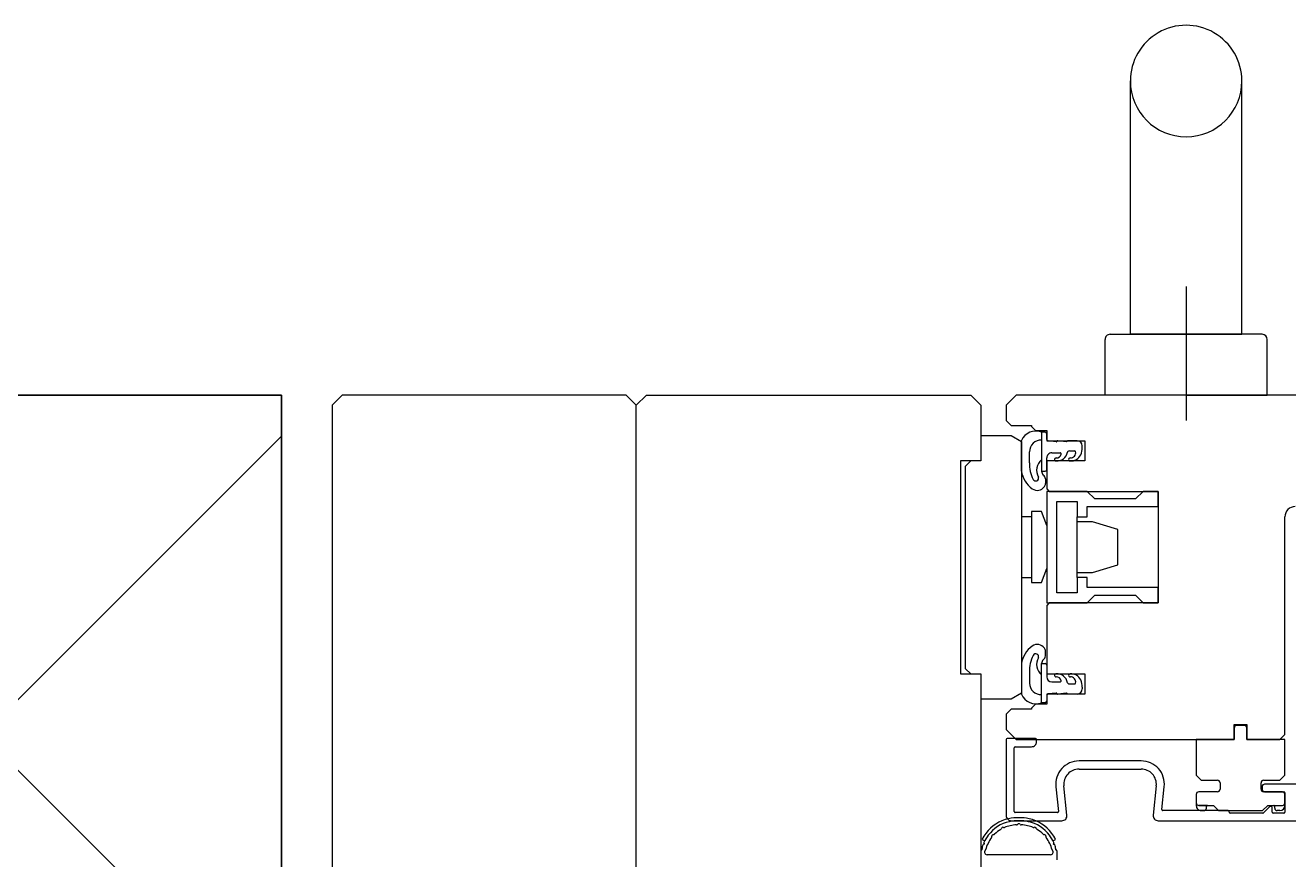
# Model space of a CAD drawing. Header units: centimetres. Extents: x 0.3 to 84.3, y 0.3 to 59.7.
# Drawn here: x 38.2789 to 38.7775, y 19.9506 to 20.28 of the extents above; entities that cross this region are included whole.
import ezdxf

# ---------------------------------------------------------------- set-up
doc = ezdxf.new("R2010")
doc.units = ezdxf.units.CM
doc.linetypes.add('AUSGEZOGEN', pattern=[0])
doc.layers.add('Fenster', color=7, linetype='AUSGEZOGEN', lineweight=35)
doc.layers.add('Wand Beton bewehrt', color=7, linetype='AUSGEZOGEN', lineweight=35)

msp = doc.modelspace()

# ---------------------------------------------------------------- linework, layer by layer
at = {"layer": 'Fenster', "color": 7, "linetype": 'AUSGEZOGEN', "lineweight": 25}
for p, q in [((38.71499839872321, 20.15799996971528), (38.71499822478279, 20.25799996747997)), ((38.75899839773967, 20.15800004624912), (38.75899822379926, 20.25800004401377)), ((38.73699836530628, 20.17692899420058), (38.73699845737119, 20.12400001403462)), ((38.70499844069244, 20.13399995831979), (38.70499840242557, 20.15599995782805)), ((38.70699839890204, 20.15799996126216), (38.73699839823141, 20.15800001344428)), ((38.73699839823141, 20.15800001344428), (38.71499839872321, 20.15799997517739)), ((38.76699839756084, 20.15800006562641), (38.73699839823141, 20.15800001344428)), ((38.73699839823141, 20.15800001344428), (38.75899839773967, 20.15800005171118)), ((38.76899843926182, 20.13400006964167), (38.76899840099495, 20.15600006914993)), ((38.3999991483987, 20.12999975351268), (38.40399915526688, 20.13399974646564)), ((38.51599844813332, 20.13399974344052), (38.40399887272676, 20.13399946392647)), ((38.51999845197648, 20.12999975351268), (38.51599844510826, 20.13399974646564)), ((38.51999845197648, 20.12999975351268), (38.52399844492945, 20.13399976038082)), ((38.52399844492945, 20.13399976038082), (38.65199844206819, 20.13399998302457)), ((38.65199844206819, 20.13399998302457), (38.65599844893641, 20.12999999007161)), ((38.669998441665, 20.13399989726208), (38.66599844871202, 20.12999989039386)), ((38.81199843797213, 20.13400014436311), (38.669998441665, 20.13399989726208)), ((38.73699843997713, 20.13400001398077), (38.70499844069244, 20.13399995831979)), ((38.73699843997713, 20.13400001398077), (38.76899843926182, 20.13400006964167)), ((38.39999914839866, 20.12999975351268), (38.39999914839866, 19.91199937919423)), ((38.51999883116661, 19.91199975838568), (38.51999845197648, 20.12999975351268)), ((38.65599844893641, 20.12999999007161), (38.65599848720328, 20.1079999905634)), ((38.66599844871202, 20.12999989039386), (38.66599845914843, 20.12399989052802)), ((38.66599845914843, 20.12399989052802), (38.66799846258255, 20.12199989405149)), ((38.66799846258255, 20.12199989405149), (38.67599846192079, 20.12199990796676)), ((38.67599846192079, 20.12199990796676), (38.67599846261655, 20.12159990797568)), ((38.67599846261655, 20.12159990797568), (38.67759846536384, 20.11999991079452)), ((38.67759846536384, 20.11999991079452), (38.68199846526545, 20.11999991844792)), ((38.68139846632251, 20.11939991741761), (38.67999846635382, 20.11939991498253)), ((38.67999846635382, 20.11939991498253), (38.68000008204561, 20.1039999153295)), ((38.67999846635382, 20.11939991498253), (38.67999849314065, 20.10399991532668)), ((38.68199846526545, 20.11999991844792), (38.68199847222309, 20.11599991853732)), ((38.68199847128158, 20.11654121139332), (38.68199846735273, 20.11879991847468)), ((38.6559984698102, 20.11799999033988), (38.66799846954197, 20.11800001121274)), ((38.66799846954197, 20.11800001121274), (38.67199847346953, 20.11569061714518)), ((38.67199849382627, 20.10398735390841), (38.67199847288641, 20.11602585554279)), ((38.67199847346953, 20.11569061714518), (38.67199864633361, 20.01630942152019)), ((38.67999847191993, 20.11619991505399), (38.67999848541589, 20.10844095708858)), ((38.68199847222309, 20.11599991853732), (38.6969984718878, 20.11599994462831)), ((38.68575537678888, 20.11560008883098), (38.68253465218157, 20.11594461616119)), ((38.68975537669945, 20.11560009578862), (38.6863209723409, 20.11599983780584)), ((38.69402085730844, 20.11600004577909), (38.69031767825157, 20.11599982667776)), ((38.69602173074145, 20.11331076345951), (38.69602097560254, 20.11400004930279)), ((38.6969984718878, 20.11599994462831), (38.69699848580304, 20.10799994480717)), ((38.67519848798568, 20.10730405870686), (38.67519848040029, 20.11166495990783)), ((38.68199849205228, 20.10459991879211), (38.68199848405117, 20.10919983043928)), ((38.68399848052768, 20.11119983387335), (38.68730781666798, 20.11119983962963)), ((38.69096772711462, 20.11199984597788), (38.69300549194517, 20.11199984952237)), ((38.65599848720328, 20.1079999905634), (38.64799848738215, 20.10799997664817)), ((38.64799848738215, 20.10799997664817), (38.64799863349211, 20.02399997852586)), ((38.64999849081717, 20.10599998017165), (38.65199848729368, 20.10799998360581)), ((38.64999862996954, 20.02599998195993), (38.64999849081717, 20.10599998017165)), ((38.67999849314065, 20.10399991532668), (38.68139849310934, 20.1039999177619)), ((38.69699848580304, 20.10799994480717), (38.68199848613831, 20.10799991871614)), ((38.68199848613831, 20.10799991871614), (38.68199850527175, 20.09699991896201)), ((38.68150431619497, 20.10096941258266), (38.68150431943308, 20.09911072647019)), ((38.68199850527175, 20.09699991896201), (38.68299850698883, 20.09599992072377)), ((38.69799850665352, 20.09599994681485), (38.68199850701117, 20.09599991898436)), ((38.68199850701117, 20.09599991898436), (38.68199858354495, 20.05199991996788)), ((38.68299850698883, 20.09599992072377), (38.72599850602764, 20.09599999551811)), ((38.70099851180469, 20.09299995210009), (38.69799850665352, 20.09599994681485)), ((38.71999850616174, 20.0959999850817), (38.716998511447, 20.09299997993058)), ((38.72599850602764, 20.09599999551811), (38.71999850616174, 20.0959999850817)), ((38.72599851646405, 20.08999999565226), (38.72599850602764, 20.09599999551811)), ((38.72599850602764, 20.09599999551811), (38.7259985825614, 20.05199999650172)), ((38.6859985138794, 20.0919999260314), (38.69399851370057, 20.09199993994662)), ((38.68599854518864, 20.07399992643377), (38.6859985138794, 20.0919999260314)), ((38.69399851370057, 20.09199993994662), (38.69399852413698, 20.08599994008073)), ((38.69799851708996, 20.08999994694896), (38.72599851646405, 20.08999999565226)), ((38.69799852404756, 20.08599994703837), (38.69799851708996, 20.08999994694896)), ((38.716998511447, 20.09299997993058), (38.70099851180469, 20.09299995210009)), ((38.6759985245393, 20.08599990877147), (38.67199852462875, 20.08599990181384)), ((38.67999852097112, 20.0879999156844), (38.67599852106053, 20.08799990872676)), ((38.67599852106053, 20.08799990872676), (38.67599856976386, 20.05999990935261)), ((38.68199853049314, 20.08249991928611), (38.67999852097112, 20.0879999156844)), ((38.69399852413698, 20.08599994008073), (38.69799852404756, 20.08599994703837)), ((38.69399856588271, 20.06199994061722), (38.69399852413698, 20.08599994008073)), ((38.69999852748164, 20.08399995056189), (38.6939985276158, 20.08399994012544)), ((38.70999853247633, 20.08099996802298), (38.69999852748164, 20.08399995056189)), ((38.77599867253371, 20.00000008457242), (38.77599852260019, 20.08600008265002)), ((38.70999855682803, 20.06699996833595), (38.70999853247633, 20.08099996802298)), ((38.6859985764979, 20.05599992683611), (38.68599854518864, 20.07399992643377)), ((38.67999856967446, 20.0599999163103), (38.68199856006299, 20.06549991966613)), ((38.69399856240386, 20.06399994057251), (38.69999856226976, 20.06399995100892)), ((38.69999856226976, 20.06399995100892), (38.70999855682803, 20.06699996833595)), ((38.67199856637443, 20.06199990235037), (38.67599856628502, 20.06199990930791)), ((38.67599856976386, 20.05999990935261), (38.67999856967446, 20.0599999163103)), ((38.69799856579328, 20.06199994757485), (38.69399856588271, 20.06199994061722)), ((38.69399856588271, 20.06199994061722), (38.69399857631909, 20.05599994075133)), ((38.6979985727509, 20.05799994766426), (38.69799856579328, 20.06199994757485)), ((38.69399857631909, 20.05599994075133), (38.6859985764979, 20.05599992683611)), ((38.72599857212499, 20.05799999636761), (38.6979985727509, 20.05799994766426)), ((38.69799858318731, 20.05199994779837), (38.70099857790205, 20.0549999529495)), ((38.70099857790205, 20.0549999529495), (38.71699857754436, 20.05499998077999)), ((38.71699857754436, 20.05499998077999), (38.71999858269552, 20.05199998606523)), ((38.7259985825614, 20.05199999650172), (38.72599857212499, 20.05799999636761)), ((38.68199858354495, 20.05199991996788), (38.69799858318731, 20.05199994779837)), ((38.68299858352258, 20.05199992170729), (38.68199858528435, 20.05099991999023)), ((38.68199858528435, 20.05099991999023), (38.68199863224896, 20.02399951285184)), ((38.7259985825614, 20.05199999650172), (38.68299858352258, 20.05199992170729)), ((38.71999858269552, 20.05199998606523), (38.7259985825614, 20.05199999650172)), ((38.68150443784789, 20.03103001726613), (38.68150443461998, 20.03288870337865)), ((38.64799863349211, 20.02399997852586), (38.65599863331328, 20.02399999244108)), ((38.65199863340364, 20.02399998548345), (38.64999862996954, 20.02599998195993)), ((38.65599863331328, 20.02399999244108), (38.65599882812654, 19.91199999494466)), ((38.67199862597803, 20.02801204287143), (38.67199864691785, 20.01597354123706)), ((38.6751986316756, 20.0246953492052), (38.67519863926099, 20.02033444800423)), ((38.67999862533609, 20.02799950928361), (38.68139862530478, 20.02799951171879)), ((38.67999865212293, 20.0125995096279), (38.67999862533609, 20.02799950928361)), ((38.67999865212293, 20.0125995096279), (38.68000021424105, 20.02799950928639)), ((38.68199862633502, 20.02739951277586), (38.68199863433613, 20.02279960112869)), ((38.68199863224896, 20.02399951285184), (38.6969986319137, 20.02399953894292)), ((38.6969986319137, 20.02399953894292), (38.69699864582893, 20.01599953912174)), ((38.67999864655682, 20.0157995095563), (38.67999863306086, 20.02355846752176)), ((38.6839986377702, 20.02079960465221), (38.68730797391053, 20.02079961040845)), ((38.69096788714022, 20.01999961679244), (38.69300565197077, 20.01999962033693)), ((38.66799865044003, 20.01400001353745), (38.65599865070824, 20.01399999266464)), ((38.67199864633361, 20.01630942152019), (38.66799865044003, 20.01400001353745)), ((38.69699864582893, 20.01599953912174), (38.68199864616422, 20.0159995130307)), ((38.68199864616422, 20.0159995130307), (38.68199865312182, 20.0119995131201)), ((38.68199864710576, 20.01545822017465), (38.68199865103455, 20.01319951309328)), ((38.68575554933903, 20.01639935580647), (38.68253482593033, 20.01605481727202)), ((38.68975554924962, 20.0163993627641), (38.68632114628176, 20.01599960879922)), ((38.69402103124993, 20.01599942761245), (38.69031785219237, 20.01599963383115)), ((38.69602189532745, 20.01868871689271), (38.69602114258643, 20.01799943104675)), ((38.66799865739585, 20.00999989655506), (38.66599866091934, 20.00799989312095)), ((38.67599865673409, 20.00999991047034), (38.66799865739585, 20.00999989655506)), ((38.67759824547826, 20.01199950546602), (38.6759986560383, 20.01039991046132)), ((38.6759986560383, 20.01039991046132), (38.67599865673409, 20.00999991047034)), ((38.68199865312182, 20.0119995131201), (38.67759824547826, 20.01199950546602)), ((38.68139865209161, 20.01259951206308), (38.67999865212293, 20.0125995096279)), ((38.66599866091934, 20.00799989312095), (38.66599867135579, 20.00199989325511)), ((38.75599866600261, 20.00400004960188), (38.76099866589231, 20.00400005832221)), ((38.75599867624691, 19.998000049736), (38.75599866600261, 20.00400004960188)), ((38.76099866589231, 20.00400005832221), (38.76099867635664, 19.99800005845632)), ((38.66599867135579, 20.00199989325511), (38.66999867878008, 19.99799989974604)), ((38.75599866824569, 20.0026000496504), (38.75599867624691, 19.99800004975928)), ((38.75849866645039, 20.00360005397652), (38.75699866648392, 20.00360005136745)), ((38.75999866641687, 20.00360005658563), (38.75849866645039, 20.00360005397652)), ((38.76099867613515, 19.99800005845632), (38.76099866813393, 20.00260005834739)), ((38.77399867606606, 19.99800008112902), (38.77599867253371, 20.00000008457242)), ((38.6659986660919, 19.99799989131652), (38.66599871827401, 19.96799989398706)), ((38.67759866513684, 19.99839991148465), (38.66639866538722, 19.99839989200328)), ((38.66919872741946, 19.96959989951748), (38.66919868358647, 19.99479989895413)), ((38.66959868288178, 19.99519989964092), (38.67599867073872, 19.99519991077314)), ((38.66999867878008, 19.99799989974604), (38.75599867624691, 19.998000049736)), ((38.6779986672152, 19.99719991420721), (38.67799866582367, 19.99799991218938)), ((38.75599867624691, 19.99800004975928), (38.74099867658225, 19.9980000236918)), ((38.74099867658225, 19.9980000236918), (38.74099870092861, 19.98400002402018)), ((38.77599867579988, 19.99800008457101), (38.76099867613515, 19.99800005845632)), ((38.76099867635664, 19.99800005845632), (38.77399867606606, 19.99800008112902)), ((38.77599870015687, 19.98400008489934), (38.77599867579988, 19.99800008457101)), ((38.71925792187928, 19.98959998814362), (38.69473946769355, 19.9895999454961)), ((38.69473946994071, 19.98639994156761), (38.71925793307849, 19.98639998421518)), ((38.74099870092861, 19.98400002402018), (38.74299870436192, 19.9820000275407)), ((38.77399870368119, 19.98200008146233), (38.77599870015687, 19.98400008489934)), ((38.68558988483559, 19.97943826128963), (38.68661956499149, 19.96964174149307)), ((38.68998776115758, 19.96820899270506), (38.68877234928723, 19.9797727633365)), ((38.72522507582276, 19.97977282375464), (38.72400967261364, 19.96820905088689)), ((38.72746197043687, 19.97044181278725), (38.72840753943365, 19.97943832954348)), ((38.74299870436192, 19.9820000275407), (38.74939870419644, 19.98200003866542)), ((38.75039870591198, 19.98100004042717), (38.75039871043445, 19.9784000404964)), ((38.76659871013234, 19.97840006867473), (38.7665987056099, 19.9810000686055)), ((38.76700007018712, 19.97940006741451), (38.7670000719265, 19.97840006743687)), ((38.76759870384662, 19.98200007032251), (38.77399870368119, 19.98200008146233)), ((38.79579907780396, 19.98040011748526), (38.76800006842535, 19.98040006913152)), ((38.74099871419816, 19.97640002419067), (38.74099872011216, 19.97300002428106)), ((38.7493987121962, 19.9774000387793), (38.74199871243643, 19.97740002590772)), ((38.77499871160917, 19.97740008330812), (38.76759871184941, 19.97740007043649)), ((38.76800007369596, 19.97740006919858), (38.77560007347369, 19.97740008241809)), ((38.77599871924023, 19.97300008516032), (38.77599871332624, 19.97640008506984)), ((38.77600007416049, 19.97700008312282), (38.77600008737993, 19.96940011329262)), ((38.68622175704115, 19.96919992913632), (38.66959872810628, 19.96919990022211)), ((38.75360006285798, 19.97000004831653), (38.72785977992683, 19.97000000154376)), ((38.74099872011216, 19.97300002426668), (38.74099872185158, 19.9720000243035)), ((38.7453987217084, 19.97200003195685), (38.74199872182922, 19.97200002604286)), ((38.74199872182922, 19.97200002604286), (38.74499872171734, 19.97200003126109)), ((38.74299872528566, 19.97000002782698), (38.7439987252185, 19.97000002956639)), ((38.74499872171734, 19.97200003126109), (38.74779872165475, 19.97200003613139)), ((38.74499872345677, 19.97100003128344), (38.74499872241311, 19.97160003127001)), ((38.74779872165475, 19.97200003613139), (38.74979872508888, 19.97000003965496)), ((38.74979872508888, 19.97000003965496), (38.75849872489442, 19.97000005478776)), ((38.75400008787166, 19.96940007702574), (38.75400008752388, 19.96960004902125)), ((38.76723442478436, 19.96900009805459), (38.7544000884962, 19.96900007773047)), ((38.75849872489442, 19.97000005478776), (38.76719872469994, 19.97000006992062)), ((38.76719872469994, 19.97000006992062), (38.76919872117645, 19.97200007335469)), ((38.76988289293244, 19.97148291764438), (38.76751726902294, 19.96911725750534)), ((38.76919872117645, 19.97200007335469), (38.77199872111386, 19.97200007822503)), ((38.7706000855159, 19.97160007585058), (38.7701657389506, 19.97160007709518)), ((38.77100008749168, 19.9694001065956), (38.7710000843608, 19.97120007655531)), ((38.77560008789415, 19.96900011260578), (38.77140008798805, 19.96900010730033)), ((38.77159872112277, 19.97200007752927), (38.77499872100196, 19.97200008344321)), ((38.77199872111386, 19.97200007822503), (38.77499872100196, 19.97200008344321)), ((38.77199872285325, 19.97100007824739), (38.7719987218096, 19.97160007823395)), ((38.77399872450316, 19.97000008174855), (38.77299872457027, 19.97000008000914)), ((38.77599871924023, 19.97300008514586), (38.77599872097963, 19.97200008518267)), ((38.66799872181286, 19.96599989751062), (38.68799872126105, 19.9659999322987)), ((38.72599872051634, 19.9659999983961), (38.81559873440878, 19.96600015424674)), ((38.6564835568723, 19.95862439184152), (38.65754900427756, 19.95807228518302)), ((38.657244940411, 19.95670911611387), (38.65702328949002, 19.95668226051703)), ((38.65738080337508, 19.95702777149141), (38.65724672028549, 19.9572062990213)), ((38.68444849158725, 19.95807233197211), (38.68551393707182, 19.95862444233709)), ((38.68461669612338, 19.95702781886562), (38.68475077859188, 19.95720634686199)), ((38.68475256019602, 19.95670916396075), (38.68497421121035, 19.95668230913498)), ((38.68599875474547, 19.95414761995008), (38.68599876091614, 19.95060004194566)), ((38.68354848316749, 19.95260003763893), (38.65844903173437, 19.95259999398082))]:
    msp.add_line(p, q, dxfattribs=at)
for centre, radius, start, end in [((38.73699822429123, 20.25800000574681), 0.02199999950826168, 9.966138939567454e-05, 180.0000996613894), ((38.73699822429123, 20.25800000574681), 0.02199999950826168, 180.0000996613894, 9.966138939567454e-05), ((38.70699840238088, 20.15599996130685), 0.001999999955296516, 90.00009966036772, 180.0000996650464), ((38.76699840103966, 20.1560000656711), 0.001999999955296516, 9.966504635886799e-05, 90.00009966036772), ((38.67776917096038, 20.1135145006734), 0.006293477539515884, 69.25415988231285, 156.4817665277831), ((38.68139846736617, 20.11879991743103), 0.0005999999865884092, 9.966138939567454e-05, 90.00009966077484), ((38.6796792229623, 20.11173008559798), 0.004481215824151496, 85.91469663125172, 180.832711186722), ((38.68259847127577, 20.11654121243691), 0.0005999999942055812, 180.0000996613894, 263.8941751490682), ((38.6857809324442, 20.11581965172017), 0.0002210451397929602, 263.3610263089391, 311.8908085371968), ((38.68561026526874, 20.11600992487301), 0.0004766447436000522, 311.890802164422, 333.8642734666587), ((38.68646608389255, 20.11559000177385), 0.000476644785438602, 131.8908059735503, 153.8642772747823), ((38.68629541665344, 20.11578027490445), 0.0002210451556174909, 83.36101838680493, 131.890800617024), ((38.68975860326321, 20.11589552983495), 0.0002954516651612481, 269.3742727471872, 341.1291824762418), ((38.69031769573374, 20.11570442778288), 0.0002953988954160383, 90.00339084763598, 161.1291820857383), ((38.6940187857737, 20.11399785582038), 0.002002191030349045, 0.06276988973651186, 89.94071983335385), ((38.68399848400647, 20.10919983391804), 0.001999999955296516, 90.00009966036772, 180.0000996650464), ((38.6856534005779, 20.10860143655913), 0.000601621516615435, 81.3838992462811, 269.79913012712), ((38.68597802521016, 20.11223789828381), 0.004250655621033362, 265.5915146865116, 350.1176073042435), ((38.68587132868411, 20.11103124396099), 0.001839420443272678, 266.0160561682275, 350.9979456320126), ((38.68731494914504, 20.11081915657473), 0.0003807498660814528, 348.5280711368358, 91.07336803694837), ((38.69055967492628, 20.11143972317681), 0.0003999999910530487, 132.8506802358404, 170.1176073040043), ((38.69096772885888, 20.11099984612956), 0.000999999848249166, 90.00009993762326, 132.8506802358856), ((38.69123146779768, 20.10860144626167), 0.000601621516615435, 81.3838992462811, 269.79913012712), ((38.69155955511506, 20.112226383094), 0.004239433211377839, 265.5328824370976, 335.1610822978394), ((38.69137746747845, 20.11125884022908), 0.002063318682057327, 268.4484024661692, 11.99927309199191), ((38.69300549264094, 20.11159984953128), 0.0003999999910516636, 12.70215677589187, 90.00009966077484), ((38.68897457160485, 20.11332458808801), 0.007047172696712909, 335.8867957182994, 359.8876012534421), ((38.68241231073611, 20.10564572163843), 0.01054503514265035, 189.0481978157867, 234.5808824949441), ((38.68659900136846, 20.10646610990197), 0.01143126692853371, 175.7962637682595, 210.0337531522009), ((38.68329552616419, 20.10428675095686), 0.005303574858587846, 128.4377394442027, 209.8275667203621), ((38.68214225731262, 20.10399906012339), 0.002142175437689711, 179.9771261975552, 225.9321602407413), ((38.68139849206572, 20.10459991774841), 0.0005999999865874998, 270.0000996600963, 9.9657732298288e-05), ((38.67769856920859, 20.1011967219063), 0.001093765312293833, 204.4136431258901, 24.41364312573621), ((38.67904445558173, 20.10055205401085), 0.002495015513823668, 9.629532434404116, 49.87598763561616), ((38.67950431947779, 20.09911072299137), 0.001999999955298904, 322.2414258205243, 9.9657732298288e-05), ((38.67829219393278, 20.09977016609382), 0.003369351727292704, 233.7719054057873, 326.0000677712003), ((38.77999852251078, 20.08600008962621), 0.003999999910593032, 90.00009992712722, 180.000099927996), ((38.68241244865698, 20.02635371136907), 0.0105450351426516, 125.4193168261086, 170.9520015052765), ((38.67829231141377, 20.03222925258055), 0.003369351727293458, 34.00013154975449, 126.2282939153172), ((38.67950443466465, 20.03288869989978), 0.001999999955298904, 9.9657732298288e-05, 37.758773500414), ((38.68659914214328, 20.02553333767018), 0.01143126692853371, 149.9664461688666, 184.203935552818), ((38.6776986916523, 20.03080269470296), 0.001093765312293833, 335.5865561953071, 155.5865561951533), ((38.68329565935747, 20.02771268512319), 0.005303574858587846, 150.1726326007061, 231.5624598768617), ((38.68214238950507, 20.0280003719446), 0.002142175437689711, 134.0680390801587, 180.0230731234161), ((38.67904457578271, 20.03144736728053), 0.002495015513823668, 310.124211685355, 350.3706668867029), ((38.68139862634843, 20.02739951173216), 0.0005999999865874998, 9.9657732298288e-05, 90.00009966077484), ((38.68565354878108, 20.02339800772346), 0.000601621516615435, 90.20106919369226, 278.6163000755912), ((38.68597818606395, 20.01976154712819), 0.004250655621033362, 9.882592016806473, 94.40868463450798), ((38.69123161600087, 20.023398017426), 0.000601621516615435, 90.20106919369226, 278.6163000755912), ((38.69155971592874, 20.01977308173509), 0.004239433211377839, 24.83911702322723, 94.46731688407417), ((38.67967938204953, 20.02026933790166), 0.004481215824151496, 179.1674881343122, 274.0855026899096), ((38.68399863429143, 20.02279960460741), 0.001999999955296516, 180.0000996650464, 270.0000996603677), ((38.68587148534013, 20.02096820107985), 0.001839420443272678, 9.002253689018628, 93.9841431528875), ((38.68731510506325, 20.02118029348816), 0.0003807498660814528, 268.9268312841327, 11.47212818457957), ((38.69055983300332, 20.02055973817382), 0.0003999999910530487, 189.8825920168416, 227.149519085204), ((38.69096788540568, 20.02099961664066), 0.000999999848249166, 227.1495190851629, 270.0000993835451), ((38.69137762492624, 20.02074062396659), 0.002063318682057327, 348.0009262289121, 91.55179685490744), ((38.693005651275, 20.02039962032795), 0.0003999999910516636, 270.000099659757, 347.2980425449023), ((38.68897473623898, 20.01867486774835), 0.007047172696712909, 0.1125980676306162, 24.11340360279138), ((38.67776933625524, 20.01848491618156), 0.006293477539515884, 203.5184327932843, 290.746039438754), ((38.68259864709998, 20.01545822121829), 0.0005999999942055812, 96.10602417216342, 180.0000996613894), ((38.68578110575818, 20.01617979300617), 0.0002210451397929602, 48.10939078285317, 96.63917301271952), ((38.68561043924463, 20.01598951925966), 0.0004766447436000522, 26.13592585451631, 48.10939715622774), ((38.68646625640766, 20.01640944533605), 0.000476644785438602, 206.1359220463753, 228.1093933480029), ((38.68629558983046, 20.01621917161169), 0.0002210451556174909, 228.1093987043828, 276.6391809329035), ((38.68975877684113, 20.01610392872898), 0.0002954516651612481, 18.8710168452422, 90.62592657365322), ((38.69031786864686, 20.01629503272611), 0.0002953988954160383, 198.8710172358358, 269.9968084734972), ((38.69401895275003, 20.01800161756395), 0.002002191030349045, 270.0594794877435, 359.9374294312584), ((38.68139865104797, 20.01319951204958), 0.0005999999865884092, 270.0000996607748, 9.9657732298288e-05), ((38.75699866822332, 20.00260005138979), 0.000999999977648258, 90.00009966036772, 180.0000996650464), ((38.75999866815629, 20.00260005660797), 0.0009999999776488266, 9.966504635886799e-05, 90.00009966036772), ((38.66639866608298, 19.99799989201223), 0.0003999999910589395, 90.00009966077484, 180.0000996577323), ((38.66959868357755, 19.99479989964988), 0.0003999999910592806, 90.00009966077484, 180.0000996577323), ((38.6759986672599, 19.99719991072843), 0.001999999955296516, 270.0000996603677, 9.966504635886799e-05), ((38.67759866583259, 19.99799991149352), 0.0003999999910592806, 9.9657732298288e-05, 90.00009966077484), ((38.69473948369605, 19.98039994570171), 0.009199999794364703, 90.00009966055359, 186.0001413454093), ((38.71925793788179, 19.98039998834924), 0.00919999979436395, 354.0000190040605, 90.00009966055359), ((38.69473947818356, 19.98039994309174), 0.005999998475858537, 90.00007871330325, 186.0000877131641), ((38.71925794335786, 19.98039998420781), 0.006000000007325069, 354.0000991604395, 90.00009816056847), ((38.74939870593434, 19.98100003868771), 0.000999999977648258, 9.966504635886799e-05, 90.00009957487441), ((38.76759870558756, 19.98100007034486), 0.000999999977648258, 90.00009974626816, 180.0000996650464), ((38.76800007013859, 19.97940006918006), 0.0009999999514675446, 90.00009816057336, 180.0001011604685), ((38.74199871417582, 19.97640002593006), 0.000999999977648258, 90.00009966077484, 180.0000996650464), ((38.74939871045681, 19.97840003875694), 0.0009999999776480308, 270.0000996603677, 9.966504635886799e-05), ((38.76759871010998, 19.97840007041413), 0.000999999977648258, 180.0000996650464, 270.0000996603677), ((38.7680000719042, 19.97840006917622), 0.0009999999776489404, 180.0000996650464, 270.0001026607759), ((38.7749987133486, 19.97640008333046), 0.0009999999776483719, 9.966504635886799e-05, 90.00009966036772), ((38.77560007416945, 19.97700008242704), 0.0003999999910589395, 9.9657732298288e-05, 90.00009966077484), ((38.66959872741054, 19.96959990021314), 0.0003999999910589395, 180.0000996577323, 270.0000996607748), ((38.6862217563454, 19.96959992912734), 0.0003999999910593703, 270.0000996607748, 6.000141345969848), ((38.7278597792, 19.97040000153483), 0.0003999999910589408, 174.0000190034941, 270.0001041125337), ((38.74199872008981, 19.9730000260205), 0.000999999977648258, 180.0000996650464, 270.0000996603677), ((38.74199872008978, 19.9730000260205), 0.0009999999776478033, 180.0000996650464, 270.0000996607748), ((38.74299872180688, 19.97200002778226), 0.001999999955296175, 180.0000996577323, 270.0000996605713), ((38.74399872347913, 19.97100002954402), 0.000999999977648258, 270.0000996603677, 9.966504635886799e-05), ((38.74539872240419, 19.97160003196576), 0.000399999991054051, 90.00009966077484, 180.0000996577323), ((38.75360006353282, 19.96960004832544), 0.000399999991062238, 9.465728004017859e-05, 90.00009666036671), ((38.75440008786275, 19.9694000777215), 0.0003999999910589444, 180.0000996577323, 270.0000907318127), ((38.76723442415095, 19.96940009804556), 0.0003999999910590118, 270.0000907318127, 315.0004387401638), ((38.77016573780444, 19.97120007710409), 0.0003999999910595424, 89.9998358233259, 135.0004387390843), ((38.77060008436979, 19.97120007585949), 0.0003999999910592806, 9.9657732298288e-05, 89.99983582434368), ((38.77140008748277, 19.96940010729135), 0.0003999999910589848, 180.0000996577323, 270.0000723772129), ((38.77159872181852, 19.97160007753818), 0.0003999999910567795, 9.9657732298288e-05, 90.00009966077484), ((38.77299872283089, 19.97100007998678), 0.000999999977648258, 180.0000996650464, 270.0000996607748), ((38.77399872102433, 19.97200008170379), 0.001999999955295948, 270.0000996605713, 9.9657732298288e-05), ((38.77499871926259, 19.97300008342085), 0.000999999977648258, 270.0000996603677, 9.966504635886799e-05), ((38.77499871926256, 19.97300008342085), 0.000999999977648258, 270.0000996607748, 9.966504635886799e-05), ((38.77560008738888, 19.96940011259684), 0.0003999999910592806, 270.0000723761951, 9.9657732298288e-05), ((38.67015420169474, 19.95190983833117), 0.01519999966025358, 102.18922285683, 143.1667883429531), ((38.67015420169474, 19.95190983833117), 0.01399999968707567, 102.1892228568145, 143.1667883429418), ((38.67015420169474, 19.95190983833117), 0.01239999972283846, 102.189222856795, 112.6393644175743), ((38.66799871822932, 19.96799989746591), 0.001999999955296516, 180.0000996650464, 270.0001026605723), ((38.6709987654522, 19.94800001591265), 0.01919999957084655, 77.81097646422798, 102.1892228568409), ((38.6709987654522, 19.94800001591265), 0.01799999959766864, 77.81097646422828, 102.189222856832), ((38.6709987654522, 19.94800001591265), 0.01639999963343143, 93.08853303738854, 102.1892228568189), ((38.67008282300792, 19.96497532258208), 0.000599999986588955, 273.0885330375702, 319.7526103015586), ((38.67099873727382, 19.96420001555056), 0.000599999986588955, 40.24758901975417, 139.7526103012997), ((38.67191464884262, 19.96497532576836), 0.000599999986588955, 220.2475890197542, 266.9116662837545), ((38.6709987654522, 19.94800001591265), 0.01639999963343143, 77.81097646421891, 86.91166628366956), ((38.6718433156081, 19.95190984126925), 0.01239999972283846, 67.43989153398803, 77.81097646420788), ((38.6718433156081, 19.95190984126925), 0.01399999968707567, 36.83341097811929, 77.81097646421811), ((38.6718433156081, 19.95190984126925), 0.01519999966025358, 36.83341097811224, 77.81097646422137), ((38.68799871772993, 19.9679999323011), 0.002000000002442903, 270.0001011605694, 6.000100160572758), ((38.72599871641108, 19.96799999798226), 0.001999999586240421, 174.0001146080239, 270.0001176078782), ((38.67175496968047, 19.95071086306997), 0.01719999961554968, 143.1667883429417, 152.6071562882835), ((38.67175496968047, 19.95071086306997), 0.01599999964237177, 143.1667883429411, 155.2471262239483), ((38.67175496968047, 19.95071086306997), 0.01439999967813457, 143.1667883429439, 164.5304489252404), ((38.67015420169474, 19.95190983833117), 0.01239999972283846, 142.9023372774042, 143.1667883429452), ((38.65978529097229, 19.9597511190222), 0.000599999986588955, 322.9023372778408, 9.089275817230579), ((38.66097022301653, 19.95994068691552), 0.000599999986588955, 88.575156122523, 189.0892758172306), ((38.66100006180049, 19.96114031585088), 0.000599999986588955, 268.575156122523, 314.7620946618591), ((38.67015420169474, 19.95190983833117), 0.01239999972283846, 120.6214937721874, 134.7620946619546), ((38.6635324662523, 19.96309700116075), 0.000599999986588955, 300.621493772398, 345.5693499518445), ((38.66469460621113, 19.96279795157997), 0.000599999986588955, 67.69150823752072, 165.569349952173), ((38.66515011813684, 19.96390813571838), 0.000599999986588955, 247.6915082381484, 292.6393644180802), ((38.6768307974112, 19.96391504921034), 0.000599999986588955, 247.4398915341019, 293.6268300737085), ((38.67731173111648, 19.96281563904721), 0.000599999986588955, 13.11271037948603, 113.6268300737085), ((38.67848044188649, 19.96308787988113), 0.000599999986588955, 193.1127103790017, 239.2996489185021), ((38.6718433156081, 19.95190984126925), 0.01239999972283846, 45.23810465906031, 59.29964891827535), ((38.68099742339123, 19.96114035063437), 0.000599999986588955, 225.2381046588314, 271.4250431982494), ((38.68102726634848, 19.95994072180278), 0.000599999986588955, 350.9109235036047, 91.4250431989277), ((38.68221219905217, 19.95975115803166), 0.000599999986588955, 170.9109235039397, 217.09786204393), ((38.6718433156081, 19.95190984126925), 0.01239999972283846, 36.83341097810674, 37.09786204362709), ((38.67024255179339, 19.95071086043926), 0.01439999967813457, 15.46975039581744, 36.83341097812622), ((38.67024255179339, 19.95071086043926), 0.01599999964237177, 24.7530730971177, 36.83341097813019), ((38.67024255179339, 19.95071086043926), 0.01719999961554968, 27.39304303277886, 36.83341097812321), ((38.65629875476594, 19.95414756828977), 0.0002999999932937499, 100.0466193675922, 180.0000996613894), ((38.65617664017452, 19.95483683456963), 0.0003999999910593033, 280.0466193689284, 20.81309540993376), ((38.65748528243051, 19.95533428341959), 0.000999999977648258, 162.0475242338962, 200.8130954094848), ((38.67175496968047, 19.95071086306997), 0.01599999964237177, 158.5696309619721, 162.047524233971), ((38.65704734589198, 19.9564837125688), 0.0001999999955296517, 96.90837859314821, 158.5696309630575), ((38.65740663965155, 19.95732640645059), 0.0001999999955296517, 155.2471262245794, 216.9083785922089), ((38.65722088400904, 19.95690766406205), 0.0001999999955296517, 276.9083785911274, 36.90837859424519), ((38.65844902999496, 19.95359999395845), 0.000999999977648258, 135.9846085354616, 270.0000996603677), ((38.6572983849533, 19.95471175646621), 0.000599999986588955, 315.984608535273, 344.530448925107), ((38.68354848142808, 19.95360003761652), 0.000999999977648258, 270.0000996603677, 44.01559078586907), ((38.68469912260208, 19.95471180412714), 0.000599999986588955, 195.4697503957084, 224.0155907855374), ((38.68477661590725, 19.95690771199256), 0.0001999999955296517, 143.0918207285708, 263.091820728241), ((38.68459085880802, 19.95732645373495), 0.0001999999955296517, 323.0918207285708, 24.75307309754745), ((38.68495015549916, 19.95648376110307), 0.0001999999955296517, 21.43056835987392, 83.09182072824102), ((38.67024255179339, 19.95071086043926), 0.01599999964237177, 17.95267508709268, 21.43056835909108), ((38.68582086694576, 19.95483688613298), 0.0003999999910593033, 159.1871039109149, 259.953579952574), ((38.68451222295929, 19.95533433043037), 0.000999999977648258, 339.1871039115352, 17.95267508697727), ((38.68569875475217, 19.95414761942824), 0.0002999999932937499, 9.9657732298288e-05, 79.95357995157192)]:
    msp.add_arc(centre, radius, start, end, dxfattribs=at)
msp.add_ellipse((38.73699820579266, 20.26863487851205), major_axis=(0.0219999995082284, 3.826689535998211e-08), ratio=0.5165966816846528, start_param=1.570796326794897, end_param=1.570802312595325, dxfattribs=at)
at = {"layer": 'Wand Beton bewehrt', "color": 7, "linetype": 'AUSGEZOGEN', "lineweight": 35}
for q in [(37.57999916672707, 20.13399945346815), (38.37999914884568, 19.91399945838521)]:
    msp.add_line((38.37999914884568, 20.13399945346815), q, dxfattribs=at)
at = {"layer": 'Wand Beton bewehrt', "color": 7, "linetype": 'AUSGEZOGEN', "lineweight": 25}
for points in [[(38.37999914884568, 19.88186132846576), (38.12786102384331, 20.13399945346815), (38.1278610238433, 20.13399945346815)], [(38.03624058716618, 19.77399946151478), (38.05569861895937, 19.79345749330796), (38.05569861895937, 19.79345749330796), (38.37999914884568, 20.11775802319427)]]:
    msp.add_lwpolyline(points, dxfattribs=at)

doc.saveas('drawing.dxf')
